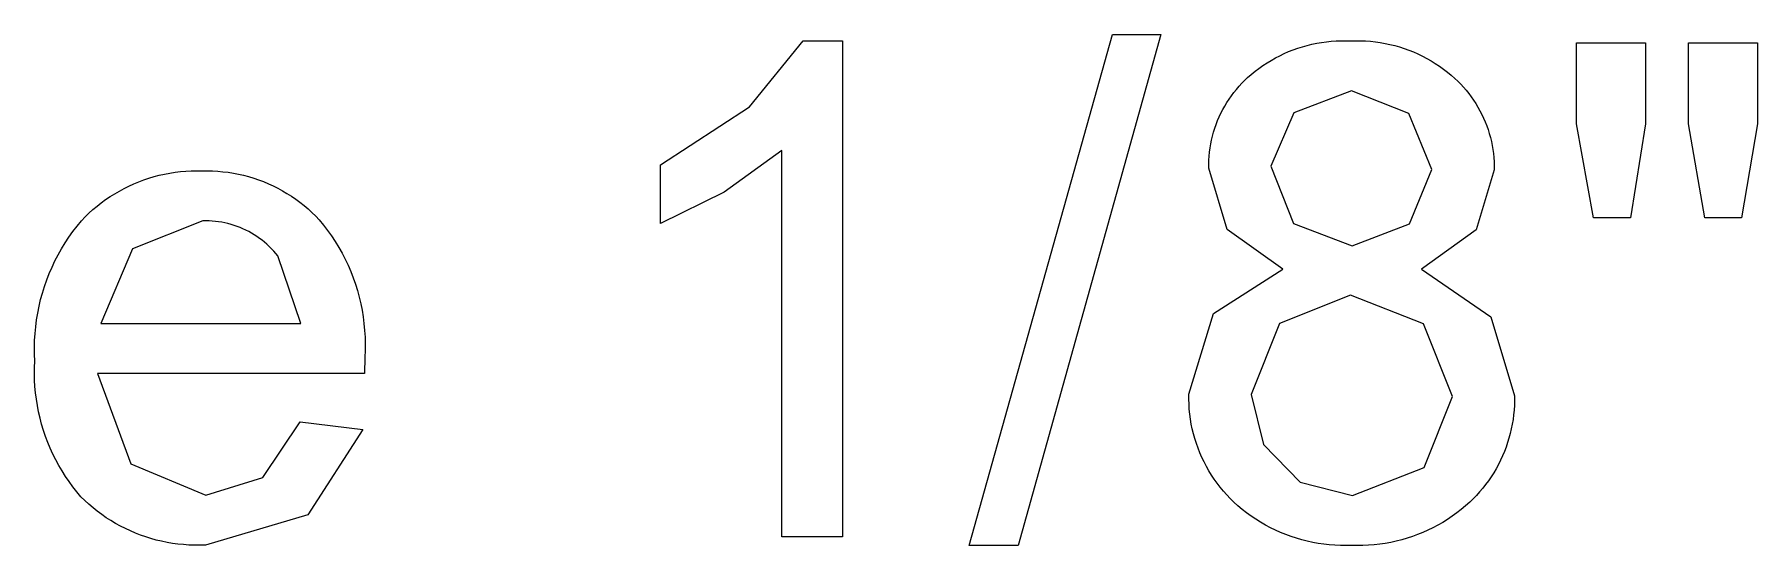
# Model space of a CAD drawing. Header units: inches. Extents: x 0 to 97, y -45 to 96.
# Drawn here: x 29.96 to 36.93, y -27.31 to -25.24 of the extents above; entities that cross this region are included whole.
import ezdxf

# ---------------------------------------------------------------- set-up
doc = ezdxf.new("R2010")
doc.units = ezdxf.units.IN
doc.header["$MEASUREMENT"] = 0
doc.layers.add('Information', color=7, linetype='Continuous', true_color=0x000000)

msp = doc.modelspace()

# ---------------------------------------------------------------- linework, layer by layer
at = {"layer": 'Information'}
for p, q in [((32.8512, -25.5348), (33.0693, -25.2676)), ((33.0693, -25.2676), (33.2275, -25.2676)), ((33.2275, -25.2676), (33.2275, -27.2744)), ((33.7401, -27.3085), (34.3195, -25.2417)), ((34.5158, -25.2417), (33.9378, -27.3085)), ((34.3195, -25.2417), (34.5158, -25.2417)), ((35.0508, -25.304), (35.0694, -25.2974)), ((35.0694, -25.2974), (35.0882, -25.2914)), ((35.0882, -25.2914), (35.1072, -25.2861)), ((35.1072, -25.2861), (35.1264, -25.2814)), ((35.1264, -25.2814), (35.1458, -25.2773)), ((35.1458, -25.2773), (35.1652, -25.2739)), ((35.1652, -25.2739), (35.1848, -25.2712)), ((35.1848, -25.2712), (35.2044, -25.2692)), ((35.2044, -25.2692), (35.2241, -25.2678)), ((35.2241, -25.2678), (35.2439, -25.267)), ((35.2439, -25.267), (35.2636, -25.267)), ((35.2636, -25.267), (35.2834, -25.2676)), ((35.2834, -25.2676), (35.3033, -25.267)), ((35.3033, -25.267), (35.3233, -25.2671)), ((35.3233, -25.2671), (35.3433, -25.2679)), ((35.3433, -25.2679), (35.3632, -25.2694)), ((35.3632, -25.2694), (35.3831, -25.2715)), ((35.3831, -25.2715), (35.4029, -25.2743)), ((35.4029, -25.2743), (35.4225, -25.2778)), ((35.4225, -25.2778), (35.4421, -25.282)), ((35.4421, -25.282), (35.4615, -25.2868)), ((35.4615, -25.2868), (35.4807, -25.2923)), ((35.4807, -25.2923), (35.4997, -25.2984)), ((35.4997, -25.2984), (35.5185, -25.3052)), ((36.1968, -25.603), (36.1968, -25.2758)), ((36.1968, -25.2758), (36.4763, -25.2758)), ((36.4763, -25.2758), (36.4763, -25.603)), ((36.6494, -25.603), (36.6494, -25.2758)), ((36.6494, -25.2758), (36.9289, -25.2758)), ((36.9289, -25.2758), (36.9289, -25.603)), ((34.9122, -25.3789), (34.9283, -25.3675)), ((34.9283, -25.3675), (34.9448, -25.3567)), ((34.9448, -25.3567), (34.9617, -25.3464)), ((34.9617, -25.3464), (34.9789, -25.3368)), ((34.9789, -25.3368), (34.9965, -25.3277)), ((34.9965, -25.3277), (35.0143, -25.3192)), ((35.0143, -25.3192), (35.0324, -25.3113)), ((35.0324, -25.3113), (35.0508, -25.304)), ((35.5185, -25.3052), (35.537, -25.3126)), ((35.537, -25.3126), (35.5553, -25.3207)), ((35.5553, -25.3207), (35.5733, -25.3293)), ((35.5733, -25.3293), (35.591, -25.3386)), ((35.591, -25.3386), (35.6084, -25.3485)), ((35.6084, -25.3485), (35.6254, -25.359)), ((35.6254, -25.359), (35.6421, -25.37)), ((34.8427, -25.4393), (34.8543, -25.4276)), ((34.8543, -25.4276), (34.8662, -25.4162)), ((34.8662, -25.4162), (34.8811, -25.4033)), ((34.8811, -25.4033), (34.8964, -25.3908)), ((34.8964, -25.3908), (34.9122, -25.3789)), ((35.6421, -25.37), (35.6583, -25.3816)), ((35.6583, -25.3816), (35.6742, -25.3937)), ((35.6742, -25.3937), (35.6896, -25.4064)), ((35.6896, -25.4064), (35.7046, -25.4196)), ((35.7046, -25.4196), (35.7167, -25.4311)), ((35.7167, -25.4311), (35.7283, -25.4429)), ((34.7825, -25.5172), (34.7914, -25.5034)), ((34.7914, -25.5034), (34.8008, -25.4899)), ((34.8008, -25.4899), (34.8106, -25.4767)), ((34.8106, -25.4767), (34.8209, -25.4639)), ((34.8209, -25.4639), (34.8316, -25.4514)), ((34.8316, -25.4514), (34.8427, -25.4393)), ((35.2861, -25.4694), (35.053, -25.5594)), ((35.5185, -25.5614), (35.2861, -25.4694)), ((35.7283, -25.4429), (35.7396, -25.4551)), ((35.7396, -25.4551), (35.7504, -25.4677)), ((35.7504, -25.4677), (35.7608, -25.4806)), ((35.7608, -25.4806), (35.7708, -25.4939)), ((35.7708, -25.4939), (35.7803, -25.5076)), ((35.7803, -25.5076), (35.7894, -25.5215)), ((32.4913, -25.7693), (32.8512, -25.5348)), ((34.7452, -25.5903), (34.7517, -25.5752)), ((34.7517, -25.5752), (34.7586, -25.5603)), ((34.7586, -25.5603), (34.7661, -25.5457)), ((34.7661, -25.5457), (34.7741, -25.5313)), ((34.7741, -25.5313), (34.7825, -25.5172)), ((35.053, -25.5594), (34.9603, -25.7748)), ((35.6119, -25.7884), (35.5185, -25.5614)), ((35.7894, -25.5215), (35.7979, -25.5357)), ((35.7979, -25.5357), (35.806, -25.5502)), ((35.806, -25.5502), (35.8136, -25.565)), ((35.8136, -25.565), (35.8207, -25.58)), ((34.7246, -25.6527), (34.7289, -25.6369)), ((34.7289, -25.6369), (34.7338, -25.6212)), ((34.7338, -25.6212), (34.7393, -25.6057)), ((34.7393, -25.6057), (34.7452, -25.5903)), ((35.8207, -25.58), (35.8272, -25.5953)), ((35.8272, -25.5953), (35.8333, -25.6107)), ((35.8333, -25.6107), (35.8388, -25.6264)), ((35.8388, -25.6264), (35.8438, -25.6422)), ((35.8438, -25.6422), (35.8483, -25.6582)), ((36.265, -25.9834), (36.1968, -25.603)), ((36.4763, -25.603), (36.4149, -25.9834)), ((36.7162, -25.9834), (36.6494, -25.603)), ((36.9289, -25.603), (36.8635, -25.9834)), ((32.9821, -25.7107), (32.7496, -25.8798)), ((32.9821, -27.2744), (32.9821, -25.7107)), ((34.7109, -25.7337), (34.7126, -25.7173)), ((34.7126, -25.7173), (34.7147, -25.701)), ((34.7147, -25.701), (34.7175, -25.6848)), ((34.7175, -25.6848), (34.7208, -25.6687)), ((34.7208, -25.6687), (34.7246, -25.6527)), ((35.8483, -25.6582), (35.8522, -25.6744)), ((35.8522, -25.6744), (35.8556, -25.6907)), ((35.8556, -25.6907), (35.8584, -25.707)), ((35.8584, -25.707), (35.8607, -25.7235)), ((32.4913, -26.0065), (32.4913, -25.7693)), ((34.7094, -25.7665), (34.7099, -25.7501)), ((34.7094, -25.783), (34.7094, -25.7665)), ((34.783, -26.0311), (34.7094, -25.783)), ((34.7099, -25.7501), (34.7109, -25.7337)), ((34.9603, -25.7748), (35.0516, -26.0065)), ((35.8607, -25.7235), (35.8624, -25.74)), ((35.8624, -25.74), (35.8635, -25.7566)), ((35.8635, -25.7566), (35.8641, -25.7732)), ((35.8641, -25.7732), (35.8641, -25.7898)), ((30.3218, -25.8647), (30.3413, -25.855)), ((30.3413, -25.855), (30.3612, -25.846)), ((30.3612, -25.846), (30.3813, -25.8377)), ((30.3813, -25.8377), (30.4017, -25.8301)), ((30.4017, -25.8301), (30.4224, -25.8231)), ((30.4224, -25.8231), (30.4432, -25.8169)), ((30.4432, -25.8169), (30.4643, -25.8114)), ((30.4643, -25.8114), (30.4856, -25.8067)), ((30.4856, -25.8067), (30.507, -25.8026)), ((30.507, -25.8026), (30.5285, -25.7993)), ((30.5285, -25.7993), (30.5501, -25.7967)), ((30.5501, -25.7967), (30.5718, -25.7949)), ((30.5718, -25.7949), (30.5936, -25.7938)), ((30.5936, -25.7938), (30.6154, -25.7935)), ((30.6154, -25.7935), (30.6371, -25.7939)), ((30.6371, -25.7939), (30.6583, -25.7935)), ((30.6583, -25.7935), (30.6795, -25.7939)), ((30.6795, -25.7939), (30.7007, -25.795)), ((30.7007, -25.795), (30.7218, -25.7968)), ((30.7218, -25.7968), (30.7429, -25.7994)), ((30.7429, -25.7994), (30.7638, -25.8027)), ((30.7638, -25.8027), (30.7846, -25.8067)), ((30.7846, -25.8067), (30.8053, -25.8114)), ((30.8053, -25.8114), (30.8258, -25.8168)), ((30.8258, -25.8168), (30.8461, -25.8229)), ((30.8461, -25.8229), (30.8662, -25.8297)), ((30.8662, -25.8297), (30.886, -25.8371)), ((30.886, -25.8371), (30.9056, -25.8453)), ((30.9056, -25.8453), (30.9249, -25.8541)), ((30.9249, -25.8541), (30.9438, -25.8636)), ((35.5213, -26.0072), (35.6119, -25.7884)), ((35.8641, -25.7898), (35.7912, -26.0318)), ((30.2127, -25.9362), (30.2298, -25.9228)), ((30.2298, -25.9228), (30.2474, -25.9099)), ((30.2474, -25.9099), (30.2654, -25.8977)), ((30.2654, -25.8977), (30.2839, -25.886)), ((30.2839, -25.886), (30.3027, -25.875)), ((30.3027, -25.875), (30.3218, -25.8647)), ((30.9438, -25.8636), (30.9625, -25.8737)), ((30.9625, -25.8737), (30.9807, -25.8845)), ((30.9807, -25.8845), (30.9986, -25.8958)), ((30.9986, -25.8958), (31.0161, -25.9078)), ((31.0161, -25.9078), (31.0332, -25.9204)), ((31.0332, -25.9204), (31.0498, -25.9335)), ((32.7496, -25.8798), (32.4913, -26.0065)), ((30.1315, -26.0172), (30.1491, -25.9956)), ((30.1491, -25.9956), (30.1642, -25.98)), ((30.1642, -25.98), (30.1799, -25.9648)), ((30.1799, -25.9648), (30.196, -25.9502)), ((30.196, -25.9502), (30.2127, -25.9362)), ((30.6399, -25.9956), (30.3556, -26.1088)), ((30.6527, -25.9955), (30.6399, -25.9956)), ((30.6656, -25.9959), (30.6527, -25.9955)), ((30.6785, -25.9966), (30.6656, -25.9959)), ((31.0498, -25.9335), (31.066, -25.9472)), ((31.066, -25.9472), (31.0817, -25.9615)), ((31.0817, -25.9615), (31.0969, -25.9763)), ((31.0969, -25.9763), (31.1116, -25.9915)), ((31.1116, -25.9915), (31.1288, -26.0127)), ((36.4149, -25.9834), (36.265, -25.9834)), ((36.8635, -25.9834), (36.7162, -25.9834)), ((30.0832, -26.0853), (30.0985, -26.062)), ((30.0985, -26.062), (30.1146, -26.0393)), ((30.1146, -26.0393), (30.1315, -26.0172)), ((30.6913, -25.9978), (30.6785, -25.9966)), ((30.7041, -25.9995), (30.6913, -25.9978)), ((30.7168, -26.0016), (30.7041, -25.9995)), ((30.7294, -26.0041), (30.7168, -26.0016)), ((30.7419, -26.007), (30.7294, -26.0041)), ((30.7544, -26.0104), (30.7419, -26.007)), ((30.7667, -26.0142), (30.7544, -26.0104)), ((30.7788, -26.0184), (30.7667, -26.0142)), ((30.7909, -26.023), (30.7788, -26.0184)), ((30.8027, -26.0281), (30.7909, -26.023)), ((30.8144, -26.0335), (30.8027, -26.0281)), ((30.8259, -26.0394), (30.8144, -26.0335)), ((30.8371, -26.0456), (30.8259, -26.0394)), ((30.8482, -26.0522), (30.8371, -26.0456)), ((30.859, -26.0592), (30.8482, -26.0522)), ((30.8696, -26.0665), (30.859, -26.0592)), ((31.1288, -26.0127), (31.1453, -26.0344)), ((31.1453, -26.0344), (31.1611, -26.0567)), ((31.1611, -26.0567), (31.176, -26.0795)), ((35.0093, -26.1906), (34.783, -26.0311)), ((35.0516, -26.0065), (35.2888, -26.0965)), ((35.2888, -26.0965), (35.5213, -26.0072)), ((35.7912, -26.0318), (35.5697, -26.1906)), ((30.0424, -26.1581), (30.0551, -26.1334)), ((30.0551, -26.1334), (30.0688, -26.1091)), ((30.0688, -26.1091), (30.0832, -26.0853)), ((30.3556, -26.1088), (30.2281, -26.4115)), ((30.8799, -26.0743), (30.8696, -26.0665)), ((30.8899, -26.0823), (30.8799, -26.0743)), ((30.8997, -26.0907), (30.8899, -26.0823)), ((30.9092, -26.0994), (30.8997, -26.0907)), ((30.9183, -26.1085), (30.9092, -26.0994)), ((30.9272, -26.1178), (30.9183, -26.1085)), ((30.9357, -26.1275), (30.9272, -26.1178)), ((30.9439, -26.1374), (30.9357, -26.1275)), ((31.176, -26.0795), (31.1902, -26.1029)), ((31.1902, -26.1029), (31.2035, -26.1267)), ((31.2035, -26.1267), (31.216, -26.1509)), ((30.0194, -26.2088), (30.0304, -26.1832)), ((30.0304, -26.1832), (30.0424, -26.1581)), ((31.0366, -26.4115), (30.9439, -26.1374)), ((31.216, -26.1509), (31.2277, -26.1756)), ((31.2277, -26.1756), (31.2385, -26.2007)), ((31.2385, -26.2007), (31.2484, -26.2261)), ((34.7278, -26.3699), (35.0093, -26.1906)), ((35.5697, -26.1906), (35.8498, -26.3842)), ((29.9918, -26.2876), (30.0001, -26.261)), ((30.0001, -26.261), (30.0093, -26.2347)), ((30.0093, -26.2347), (30.0194, -26.2088)), ((31.2484, -26.2261), (31.2574, -26.2519)), ((31.2574, -26.2519), (31.2655, -26.2779)), ((29.9725, -26.3688), (29.978, -26.3415)), ((29.978, -26.3415), (29.9844, -26.3144)), ((29.9844, -26.3144), (29.9918, -26.2876)), ((31.2655, -26.2779), (31.2727, -26.3042)), ((31.2727, -26.3042), (31.279, -26.3308)), ((31.279, -26.3308), (31.2844, -26.3575)), ((35.282, -26.2969), (34.995, -26.4115)), ((35.5772, -26.4128), (35.282, -26.2969)), ((29.9643, -26.4238), (29.9679, -26.3962)), ((29.9679, -26.3962), (29.9725, -26.3688)), ((30.2281, -26.4115), (31.0366, -26.4115)), ((31.2844, -26.3575), (31.2888, -26.3845)), ((31.2888, -26.3845), (31.2923, -26.4115)), ((31.2923, -26.4115), (31.2949, -26.4387)), ((34.629, -26.6964), (34.7278, -26.3699)), ((34.995, -26.4115), (34.8812, -26.6978)), ((35.6951, -26.7059), (35.5772, -26.4128)), ((35.8498, -26.3842), (35.9459, -26.7032)), ((29.9594, -26.5071), (29.9601, -26.4793)), ((29.9601, -26.4793), (29.9617, -26.4515)), ((29.9617, -26.4515), (29.9643, -26.4238)), ((31.2949, -26.4387), (31.2965, -26.466)), ((31.2965, -26.466), (31.2972, -26.4932)), ((29.9597, -26.535), (29.9594, -26.5071)), ((29.9609, -26.5628), (29.9597, -26.535)), ((31.2956, -26.5478), (31.2943, -26.6132)), ((31.2969, -26.5205), (31.2956, -26.5478)), ((31.2972, -26.4932), (31.2969, -26.5205)), ((29.9595, -26.6144), (29.9598, -26.5886)), ((29.9601, -26.6403), (29.9595, -26.6144)), ((29.9598, -26.5886), (29.9609, -26.5628)), ((31.2943, -26.6132), (30.2145, -26.6132)), ((30.2145, -26.6132), (30.3495, -26.9786)), ((29.9615, -26.6661), (29.9601, -26.6403)), ((29.9639, -26.6918), (29.9615, -26.6661)), ((29.9671, -26.7174), (29.9639, -26.6918)), ((29.9711, -26.7429), (29.9671, -26.7174)), ((29.9761, -26.7683), (29.9711, -26.7429)), ((34.6288, -26.7167), (34.629, -26.6964)), ((34.6294, -26.737), (34.6288, -26.7167)), ((34.6306, -26.7572), (34.6294, -26.737)), ((34.6326, -26.7774), (34.6306, -26.7572)), ((34.8812, -26.6978), (34.9309, -26.9009)), ((35.5806, -26.9936), (35.6951, -26.7059)), ((35.9442, -26.7609), (35.9424, -26.7801)), ((35.9454, -26.7417), (35.9442, -26.7609)), ((35.946, -26.7225), (35.9454, -26.7417)), ((35.9459, -26.7032), (35.946, -26.7225)), ((29.9818, -26.7935), (29.9761, -26.7683)), ((29.9885, -26.8185), (29.9818, -26.7935)), ((29.9959, -26.8432), (29.9885, -26.8185)), ((30.8825, -27.0345), (31.0339, -26.8082)), ((31.0339, -26.8082), (31.2875, -26.8395)), ((34.6353, -26.7976), (34.6326, -26.7774)), ((34.6387, -26.8176), (34.6353, -26.7976)), ((34.6427, -26.8374), (34.6387, -26.8176)), ((35.9367, -26.8182), (35.933, -26.8371)), ((35.9399, -26.7992), (35.9367, -26.8182)), ((35.9424, -26.7801), (35.9399, -26.7992)), ((30.0042, -26.8677), (29.9959, -26.8432)), ((30.0133, -26.8918), (30.0042, -26.8677)), ((30.0233, -26.9157), (30.0133, -26.8918)), ((31.2875, -26.8395), (31.0652, -27.1845)), ((34.6475, -26.8572), (34.6427, -26.8374)), ((34.6529, -26.8767), (34.6475, -26.8572)), ((34.659, -26.8961), (34.6529, -26.8767)), ((34.6658, -26.9152), (34.659, -26.8961)), ((34.9309, -26.9009), (35.0789, -27.0529)), ((35.9179, -26.8928), (35.9116, -26.911)), ((35.9235, -26.8744), (35.9179, -26.8928)), ((35.9286, -26.8558), (35.9235, -26.8744)), ((35.933, -26.8371), (35.9286, -26.8558)), ((30.034, -26.9392), (30.0233, -26.9157)), ((30.0455, -26.9623), (30.034, -26.9392)), ((30.0578, -26.985), (30.0455, -26.9623)), ((34.6733, -26.9341), (34.6658, -26.9152)), ((34.6814, -26.9527), (34.6733, -26.9341)), ((34.6901, -26.971), (34.6814, -26.9527)), ((34.6995, -26.989), (34.6901, -26.971)), ((35.8892, -26.9642), (35.8806, -26.9814)), ((35.8973, -26.9467), (35.8892, -26.9642)), ((35.9048, -26.929), (35.8973, -26.9467)), ((35.9116, -26.911), (35.9048, -26.929)), ((30.0709, -27.0073), (30.0578, -26.985)), ((30.0847, -27.0292), (30.0709, -27.0073)), ((30.0992, -27.0505), (30.0847, -27.0292)), ((30.3495, -26.9786), (30.6521, -27.1054)), ((30.6521, -27.1054), (30.8825, -27.0345)), ((34.7095, -27.0067), (34.6995, -26.989)), ((34.7201, -27.024), (34.7095, -27.0067)), ((34.7313, -27.0409), (34.7201, -27.024)), ((34.7431, -27.0574), (34.7313, -27.0409)), ((35.2902, -27.1068), (35.5806, -26.9936)), ((35.8513, -27.0312), (35.8404, -27.0471)), ((35.8616, -27.0149), (35.8513, -27.0312)), ((35.8714, -26.9983), (35.8616, -27.0149)), ((35.8806, -26.9814), (35.8714, -26.9983)), ((30.1145, -27.0714), (30.0992, -27.0505)), ((30.1304, -27.0917), (30.1145, -27.0714)), ((30.147, -27.1115), (30.1304, -27.0917)), ((34.7555, -27.0735), (34.7431, -27.0574)), ((34.7684, -27.0892), (34.7555, -27.0735)), ((34.7818, -27.1044), (34.7684, -27.0892)), ((34.7958, -27.1191), (34.7818, -27.1044)), ((35.0789, -27.0529), (35.2902, -27.1068)), ((35.7918, -27.1068), (35.7784, -27.1206)), ((35.8047, -27.0925), (35.7918, -27.1068)), ((35.8171, -27.0777), (35.8047, -27.0925)), ((35.829, -27.0626), (35.8171, -27.0777)), ((35.8404, -27.0471), (35.829, -27.0626)), ((30.163, -27.1271), (30.147, -27.1115)), ((30.1794, -27.1421), (30.163, -27.1271)), ((30.1963, -27.1566), (30.1794, -27.1421)), ((30.2137, -27.1704), (30.1963, -27.1566)), ((30.2316, -27.1837), (30.2137, -27.1704)), ((34.8103, -27.1333), (34.7958, -27.1191)), ((34.8272, -27.1485), (34.8103, -27.1333)), ((34.8446, -27.1631), (34.8272, -27.1485)), ((34.8625, -27.177), (34.8446, -27.1631)), ((34.8808, -27.1903), (34.8625, -27.177)), ((35.7124, -27.1775), (35.694, -27.1908)), ((35.7303, -27.1636), (35.7124, -27.1775)), ((35.7477, -27.1491), (35.7303, -27.1636)), ((35.7646, -27.134), (35.7477, -27.1491)), ((35.7784, -27.1206), (35.7646, -27.134)), ((30.2499, -27.1964), (30.2316, -27.1837)), ((30.2686, -27.2085), (30.2499, -27.1964)), ((30.2877, -27.2199), (30.2686, -27.2085)), ((30.3072, -27.2306), (30.2877, -27.2199)), ((30.3271, -27.2408), (30.3072, -27.2306)), ((30.3472, -27.2502), (30.3271, -27.2408)), ((30.3677, -27.2589), (30.3472, -27.2502)), ((31.0652, -27.1845), (30.6508, -27.3072)), ((34.8996, -27.203), (34.8808, -27.1903)), ((34.9189, -27.215), (34.8996, -27.203)), ((34.9385, -27.2264), (34.9189, -27.215)), ((34.9585, -27.2371), (34.9385, -27.2264)), ((34.9789, -27.2471), (34.9585, -27.2371)), ((34.9996, -27.2563), (34.9789, -27.2471)), ((35.5959, -27.2473), (35.5752, -27.2566)), ((35.6162, -27.2374), (35.5959, -27.2473)), ((35.6363, -27.2268), (35.6162, -27.2374)), ((35.6559, -27.2155), (35.6363, -27.2268)), ((35.6752, -27.2035), (35.6559, -27.2155)), ((35.694, -27.1908), (35.6752, -27.2035)), ((30.3885, -27.267), (30.3677, -27.2589)), ((30.4095, -27.2744), (30.3885, -27.267)), ((30.4307, -27.281), (30.4095, -27.2744)), ((30.4522, -27.2869), (30.4307, -27.281)), ((30.4738, -27.2921), (30.4522, -27.2869)), ((30.4956, -27.2966), (30.4738, -27.2921)), ((30.5176, -27.3004), (30.4956, -27.2966)), ((30.5396, -27.3034), (30.5176, -27.3004)), ((30.5618, -27.3056), (30.5396, -27.3034)), ((30.584, -27.3071), (30.5618, -27.3056)), ((30.6063, -27.3079), (30.584, -27.3071)), ((30.6285, -27.3079), (30.6063, -27.3079)), ((30.6508, -27.3072), (30.6285, -27.3079)), ((33.2275, -27.2744), (32.9821, -27.2744)), ((33.9378, -27.3085), (33.7401, -27.3085)), ((35.0206, -27.2649), (34.9996, -27.2563)), ((35.0419, -27.2727), (35.0206, -27.2649)), ((35.0635, -27.2798), (35.0419, -27.2727)), ((35.0853, -27.2861), (35.0635, -27.2798)), ((35.1073, -27.2917), (35.0853, -27.2861)), ((35.1295, -27.2965), (35.1073, -27.2917)), ((35.1518, -27.3006), (35.1295, -27.2965)), ((35.1742, -27.3038), (35.1518, -27.3006)), ((35.1968, -27.3063), (35.1742, -27.3038)), ((35.2194, -27.3081), (35.1968, -27.3063)), ((35.2421, -27.309), (35.2194, -27.3081)), ((35.2648, -27.3091), (35.2421, -27.309)), ((35.2875, -27.3085), (35.2648, -27.3091)), ((35.3101, -27.3092), (35.2875, -27.3085)), ((35.3328, -27.309), (35.3101, -27.3092)), ((35.3555, -27.3081), (35.3328, -27.309)), ((35.3781, -27.3064), (35.3555, -27.3081)), ((35.4006, -27.3039), (35.3781, -27.3064)), ((35.423, -27.3006), (35.4006, -27.3039)), ((35.4454, -27.2966), (35.423, -27.3006)), ((35.4675, -27.2918), (35.4454, -27.2966)), ((35.4895, -27.2862), (35.4675, -27.2918)), ((35.5113, -27.2799), (35.4895, -27.2862)), ((35.5328, -27.2729), (35.5113, -27.2799)), ((35.5541, -27.2651), (35.5328, -27.2729)), ((35.5752, -27.2566), (35.5541, -27.2651))]:
    msp.add_line(p, q, dxfattribs=at)

doc.saveas('drawing.dxf')
